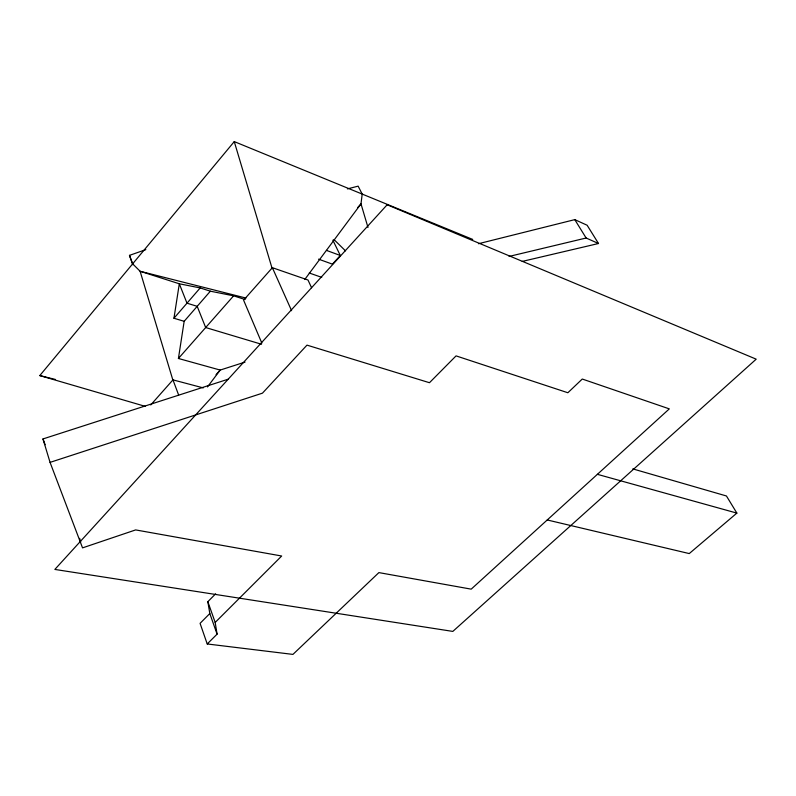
<?xml version="1.0" encoding="UTF-8"?>
<svg xmlns="http://www.w3.org/2000/svg" width="796" height="796" viewBox="0 0 796 796"><rect width="100%" height="100%" fill="white"/><g stroke="black" fill="none" stroke-linecap="round" stroke-linejoin="round"><path stroke-width="1.19" d="M245.049 362.09L220.194 370.07L178.423 358.479L184.165 321.305L210.363 291.187L233.606 295.833L245.128 299.545M184.165 321.305L173.956 318.251L179.309 283.784L140.106 271.267L132.663 263.844L129.479 255.367L145.827 249.645M304.749 279.505L360.996 203.866L362.2 194.085L358.14 186.145L347.414 188.901M207.467 386.946L220.194 370.07L216.054 374.657M145.33 406.378L39.8 375.573L234.263 141.598L472.734 239.427M173.956 318.251L200.184 287.933L210.363 291.187M178.423 358.479L233.606 295.833M150.723 404.965L172.961 379.871L203.229 387.891M311.584 287.774L307.992 280.013L272.371 267.695L243.596 300.172L261.844 343.096M357.693 207.537L360.996 203.866L367.981 227.457M332.887 240.193L340.3 255.486L332.43 264.153L318.559 259.148M209.816 613.547L200.075 623.348L207.219 643.964L217.079 634.163L209.816 613.547L207.846 601.696L215.626 593.826M217.079 634.163L215.179 622.442L281.685 556.006L135.648 529.917L82.535 547.877L50.058 462.376L42.974 438.944L228.472 379.105M632.79 468.884L726.44 495.978L736.867 513.102L689.246 553.578L547.23 519.967M50.058 462.376L262.451 393.164L306.987 345.126L429.472 382.717L456.058 355.882L567.866 392.746L582.274 379.035L669.317 408.875L471.202 589.149L378.886 572.603L292.938 654.402L207.219 643.964M478.446 243.725L574.782 219.636L587.13 225.238L598.502 243.516L522.226 261.416M509.082 256.431L586.135 238.014L598.502 243.516M200.184 287.933L179.309 283.784L186.99 303.176L197.189 306.331L205.676 327.544L261.536 344.26M39.8 375.573L55.392 379.453M245.984 298.062L140.106 271.267L172.991 380.438M597.388 474.326L736.867 513.102M309.226 272.988L321.733 277.366M326.45 250.392L340.3 255.486M333.962 239.536L345.504 250.859M574.782 219.636L586.135 238.014M272.371 267.695L291.605 310.709M42.974 438.944L45.143 444.705M172.961 379.871L178.632 395.005M207.846 601.696L215.179 622.442M129.479 255.367L132.763 264.7M79.63 538.375L80.714 541.937M234.263 141.598L272.192 268.67M387.155 204.771L54.854 569.429L452.825 631.407L756.2 359.165L387.155 204.771"/></g></svg>
